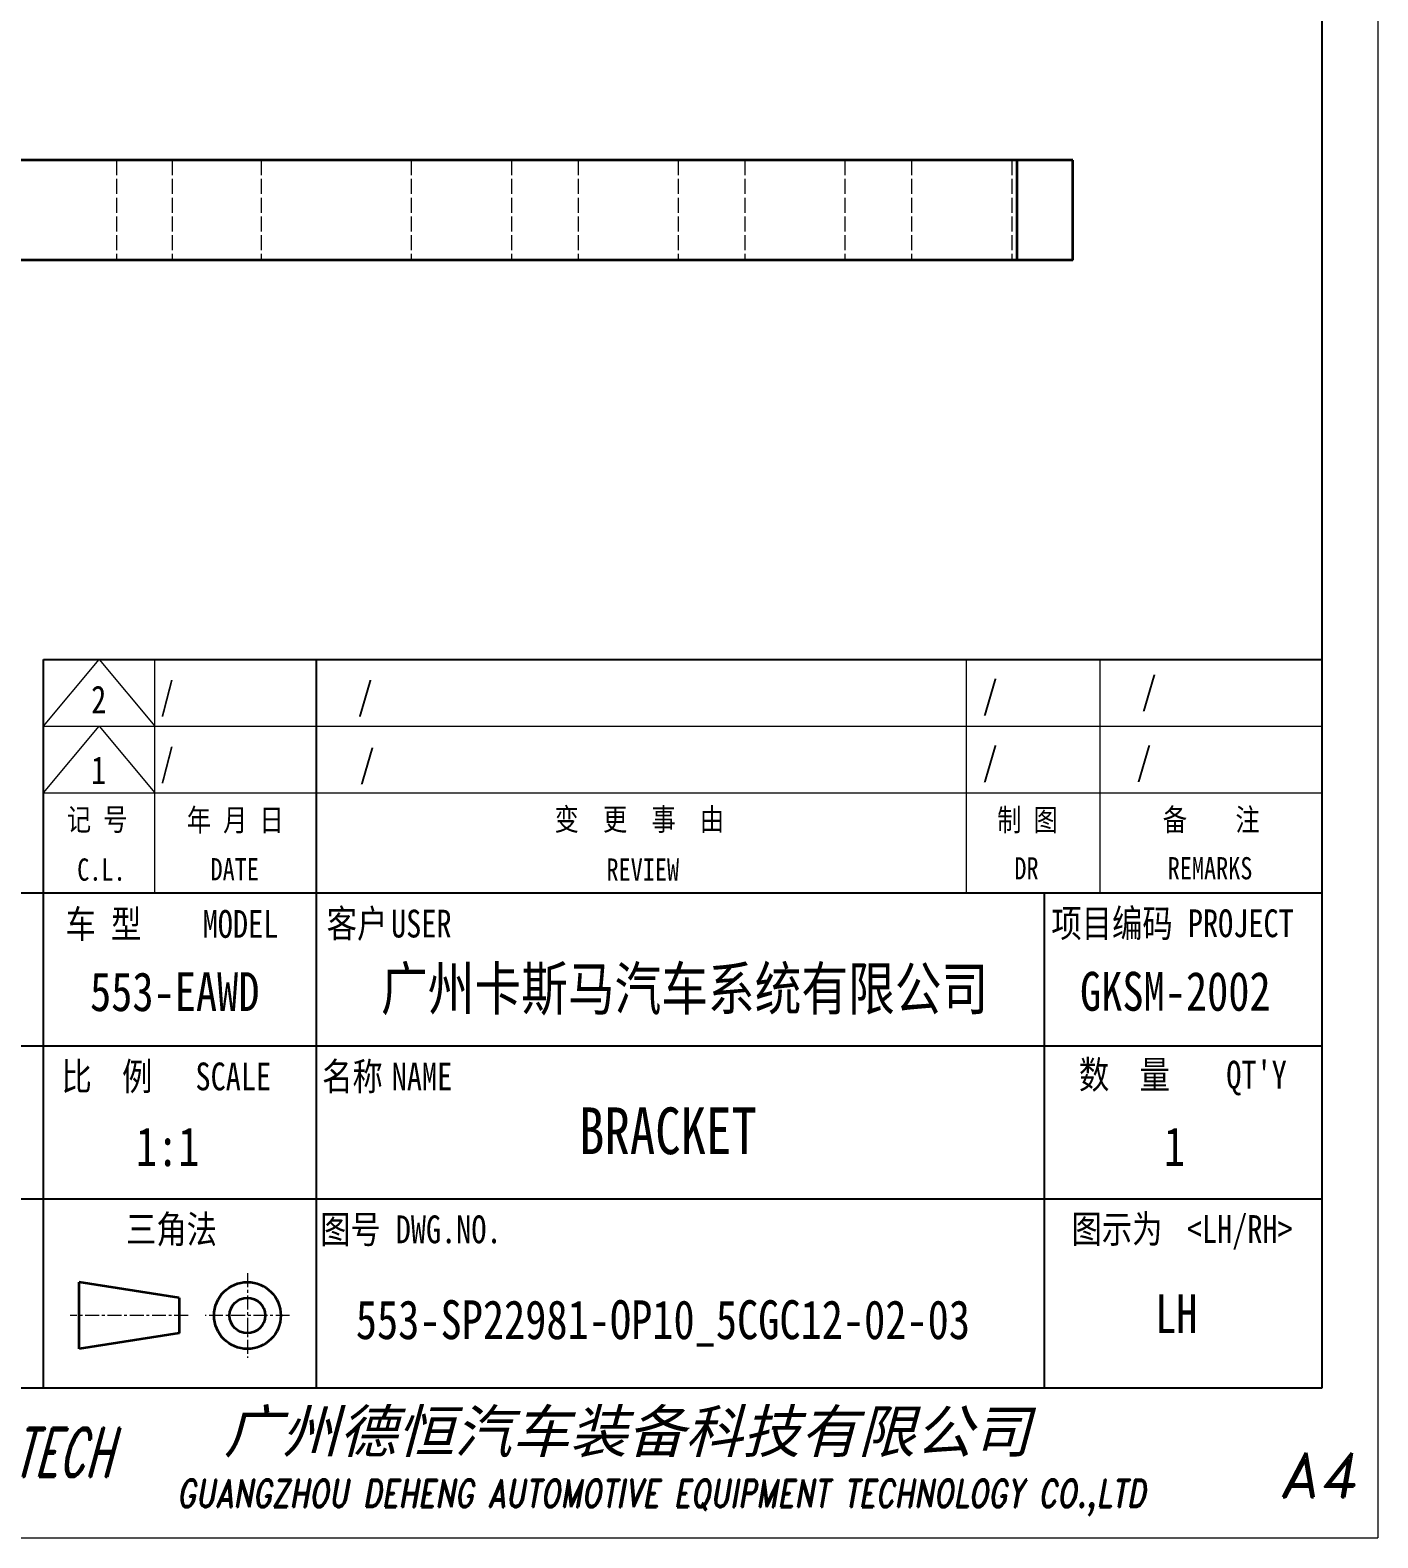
# Model space of a CAD drawing. Header units: millimetres. Extents: x -51813 to 38145, y -10860 to 38732.
# Drawn here: x -48227.9 to -48106.7, y 37767.9 to 37903.5 of the extents above; entities that cross this region are included whole.
import ezdxf
from ezdxf.enums import TextEntityAlignment as Align

# ---------------------------------------------------------------- set-up
doc = ezdxf.new("R2010")
doc.units = ezdxf.units.MM
doc.header["$LTSCALE"] = 0.5
for name, pattern in [('AM_ISO08W050x2', [9, 6, -0.75, 1.5, -0.75]), ('CENTER', [2, 1.25, -0.25, 0.25, -0.25]), ('DASHED', [15, 12, -3])]:
    doc.linetypes.add(name, pattern=pattern)
doc.layers.add('中心线', color=2, linetype='AM_ISO08W050x2', lineweight=18)
doc.layers.add('图框', color=7, linetype='Continuous', lineweight=18)
for name, color, linetype in [('图\\M+19E79\\M+195B6\\M+18E9A', 7, 'Continuous'), ('图号', 7, 'Continuous'), ('图名', 7, 'Continuous'), ('数量', 7, 'Continuous'), ('车型', 7, 'Continuous')]:
    doc.layers.add(name, color=color, linetype=linetype)
doc.layers.add('打印-禁用', color=7, linetype='Continuous', lineweight=15, plot=False)
doc.styles.add('STYLE1', font='')
doc.styles.add('国标', font='simfang.ttf', dxfattribs={"width": 0.8})
doc.styles.add('标题\\M+18E9A', font='romand.shx', dxfattribs={"oblique": 10, "bigfont": 'bigfont.shx'})
doc.styles.get('STYLE1').set_extended_font_data('SimSun')

# ---------------------------------------------------------------- blocks, each defined once
blk = doc.blocks.new('GZDEH零件A4图框V01版')
at = {"layer": '中心线', "color": 1, "linetype": 'CENTER', "lineweight": 5, "ltscale": 2}
for p, q in [((108.33, 23.8), (108.33, 16.2)), ((103, 20), (92.4, 20)), ((112.13, 20), (104.53, 20))]:
    blk.add_line(p, q, dxfattribs=at)
at = {"layer": '图\\M+19E79\\M+195B6\\M+18E9A', "linetype": 'Continuous'}
for p, q in [((205, 13.5), (205, 292)), ((205, 13.5), (205, 97)), ((90, 79), (205, 79)), ((90, 13.5), (90, 79)), ((25, 13.5), (205, 13.5))]:
    blk.add_line(p, q, dxfattribs=at)
at = {"layer": '图\\M+19E79\\M+195B6\\M+18E9A', "color": 9}
for p, q in [((114.5, 79), (114.5, 13.5)), ((205, 58), (25, 58)), ((114.5, 58), (114.5, 13.5)), ((180, 58), (180, 13.5)), ((25, 44.25), (205, 44.25)), ((25, 30.5), (205, 30.5))]:
    blk.add_line(p, q, dxfattribs=at)
at = {"layer": '图框', "color": 9}
for p, q in [((90, 73), (95, 79)), ((95, 79), (100, 73)), ((100, 58), (100, 79)), ((173, 58), (173, 79)), ((185, 79), (185, 58)), ((90, 73), (205, 73)), ((90, 67), (95, 73)), ((95, 73), (100, 67)), ((90, 67), (205, 67))]:
    blk.add_line(p, q, dxfattribs=at)
at = {"layer": '图框', "color": 2, "linetype": 'ByBlock', "lineweight": 35}
for p, q in [((102.2, 21.6), (93.2, 23)), ((93.2, 17), (93.2, 23)), ((102.2, 21.6), (102.2, 18.4)), ((102.2, 18.4), (93.2, 17))]:
    blk.add_line(p, q, dxfattribs=at)
for radius in [3, 1.6]:
    blk.add_circle((108.33, 20), radius, dxfattribs=at)
at = {"layer": '打印-禁用', "linetype": 'Continuous'}
for p in [(210, 297), (0, 0)]:
    blk.add_line(p, (210, 0), dxfattribs=at)
at = {"layer": '图\\M+19E79\\M+195B6\\M+18E9A', "color": 9, "style": '国标', "width": 0.8}
for s, p in [('车 型', (95.38, 55.27)), ('MODEL', (107.71, 55.22))]:
    blk.add_text(s, height=2.5, dxfattribs=at).set_placement(p, align=Align.MIDDLE)
for s, p in [('客户', (118.19, 54)), ('USER', (123.97, 54))]:
    blk.add_text(s, height=2.5, dxfattribs=at).set_placement(p, align=Align.CENTER)
for s, p in [('项目编码 PROJECT', (180.64, 54.03)), ('比  例\u3000', (91.61, 40.25)), ('SCALE', (103.66, 40.25)), ('名称\u3000', (115.05, 40.25)), ('NAME', (121.31, 40.25)), ('数  量', (183.12, 40.41)), ("QT'Y ", (196.37, 40.41)), ('三角法', (97.41, 26.5)), ('图号', (114.87, 26.5)), ('DWG.NO.', (121.67, 26.5)), ('图示为', (182.45, 26.53)), ('<LH/RH>', (192.82, 26.53))]:
    blk.add_text(s, height=2.5, dxfattribs=at).set_placement(p)
at = {"layer": '图\\M+19E79\\M+195B6\\M+18E9A', "color": 7, "lineweight": -3, "style": 'STYLE1', "oblique": 15}
blk.add_text('广州德恒汽车装备科技有限公司', height=3.8, dxfattribs=at).set_placement((106.21, 7.68))
at = {"layer": '图\\M+19E79\\M+195B6\\M+18E9A', "color": 7, "style": '标题\\M+18E9A'}
for s, height, oblique, width, p in [('DEH-TECH', 4.4, 15, 0.6, (86.78, 7.69)), ('GUANGZHOU DEHENG AUTOMOTIVE EQUIPMENT TECHNOLOGY CO.,LTD ', 2.5, 10, 0.75, (146.18, 3.62))]:
    blk.add_text(s, height=height, dxfattribs=dict(at, oblique=oblique, width=width)).set_placement(p, align=Align.MIDDLE)
at = {"layer": '图\\M+19E79\\M+195B6\\M+18E9A', "color": 7, "style": '标题\\M+18E9A', "oblique": 10}
blk.add_text('A4', height=4, dxfattribs=at).set_placement((204.57, 5.66), align=Align.MIDDLE)
at = {"layer": '图框', "color": 9, "style": '国标', "width": 0.8}
for s, p in [('记 号', (94.82, 63.62)), ('年 月 日', (107.24, 63.57)), ('变  更  事  由', (143.58, 63.63)), ('C.L.', (95.2, 59.11)), ('DATE', (107.19, 59.14)), ('REVIEW', (143.89, 59.11))]:
    blk.add_text(s, height=2, dxfattribs=at).set_placement(p, align=Align.CENTER)
for s, p in [('制 图', (178.49, 64.61)), ('备    注', (195.02, 64.64)), ('DR', (178.4, 60.22)), ('REMARKS', (194.91, 60.23))]:
    blk.add_text(s, height=2, dxfattribs=at).set_placement(p, align=Align.MIDDLE)
blk = doc.blocks.new('DEH A4')
at = {"layer": '图框'}
blk.add_blockref('GZDEH零件A4图框V01版', (0, 0), dxfattribs=at)

msp = doc.modelspace()

# ---------------------------------------------------------------- linework, layer by layer
at = {"color": 7, "lineweight": 35}
for p, q in [((-48139.145, 37891.778), (-48245.145, 37891.778)), ((-48139.145, 37882.778), (-48245.145, 37882.778))]:
    msp.add_line(p, q, dxfattribs=at)
at = {"color": 1, "linetype": 'DASHED', "lineweight": 13, "ltscale": 0.225}
for p, q in [((-48220.145, 37891.778), (-48220.145, 37882.778)), ((-48215.145, 37891.778), (-48215.145, 37882.778)), ((-48207.145, 37891.778), (-48207.145, 37882.778)), ((-48193.645, 37891.778), (-48193.645, 37882.778)), ((-48184.645, 37891.778), (-48184.645, 37882.778)), ((-48178.645, 37891.778), (-48178.645, 37882.778)), ((-48169.645, 37891.778), (-48169.645, 37882.778)), ((-48163.645, 37891.778), (-48163.645, 37882.778)), ((-48154.645, 37891.778), (-48154.645, 37882.778)), ((-48148.645, 37891.778), (-48148.645, 37882.778)), ((-48139.645, 37891.778), (-48139.645, 37882.778)), ((-48139.145, 37882.778), (-48139.145, 37891.778))]:
    msp.add_line(p, q, dxfattribs=at)
at = {"color": 7, "lineweight": 35, "ltscale": 0.125}
for p, q in [((-48134.145, 37891.778), (-48139.145, 37891.778)), ((-48134.145, 37882.778), (-48139.145, 37882.778))]:
    msp.add_line(p, q, dxfattribs=at)
at = {"color": 7, "lineweight": 35, "ltscale": 0.225}
for p, q in [((-48139.145, 37882.778), (-48139.145, 37891.778)), ((-48134.145, 37882.778), (-48134.145, 37891.778))]:
    msp.add_line(p, q, dxfattribs=at)

# ---------------------------------------------------------------- block references
at = {"layer": '图框'}
msp.add_blockref('DEH A4', (-48316.714, 37767.86), dxfattribs=at)

# ---------------------------------------------------------------- texts
at = {"layer": '图\\M+19E79\\M+195B6\\M+18E9A', "color": 3, "style": '国标'}
for s, height, width, p in [('2', 2.5, 0.8, (-48222.436, 37842.016)), ('/', 2.5, 0.705904, (-48216.204, 37842.332)), ('/', 2.5, 0.8, (-48198.469, 37842.332)), ('/', 2.5, 0.8, (-48142.263, 37842.431)), ('/', 2.5, 0.8, (-48127.969, 37842.802)), ('/', 2.5, 0.705904, (-48216.204, 37836.332)), ('/', 2.5, 0.8, (-48198.297, 37836.247)), ('/', 2.5, 0.8, (-48142.263, 37836.431)), ('/', 2.5, 0.8, (-48128.432, 37836.442)), ('1', 2.5, 0.8, (-48222.447, 37835.656)), ('广州卡斯马汽车系统有限公司', 3.85, 0.8, (-48196.369, 37815.341)), ('GKSM-2002', 3.5, 0.8, (-48133.497, 37815.27)), ('1:1', 3.5, 0.8, (-48218.413, 37801.293))]:
    msp.add_text(s, height=height, dxfattribs=dict(at, width=width)).set_placement(p)
at = {"layer": '图\\M+19E79\\M+195B6\\M+18E9A', "color": 3, "style": '国标', "width": 0.8}
msp.add_text('LH', height=3.5, dxfattribs=at).set_placement((-48124.842, 37786.276), align=Align.CENTER)
at = {"layer": '图号', "color": 3, "style": '国标', "width": 0.8}
msp.add_text('553-SP22981-OP10_5CGC12-02-03', height=3.5, dxfattribs=at).set_placement((-48198.634, 37785.733))
at = {"layer": '图名', "color": 3, "style": '国标', "width": 0.8}
msp.add_text('BRACKET', height=4.2, dxfattribs=at).set_placement((-48170.562, 37802.374), align=Align.CENTER)
at = {"layer": '数量', "color": 3, "style": '国标', "width": 0.8}
msp.add_text('1', height=3.5, dxfattribs=at).set_placement((-48124.996, 37801.308), align=Align.CENTER)
at = {"layer": '车型', "color": 3, "style": '国标', "width": 0.8}
msp.add_text('553-EAWD', height=3.5, dxfattribs=at).set_placement((-48214.919, 37815.241), align=Align.CENTER)

doc.saveas('drawing.dxf')
